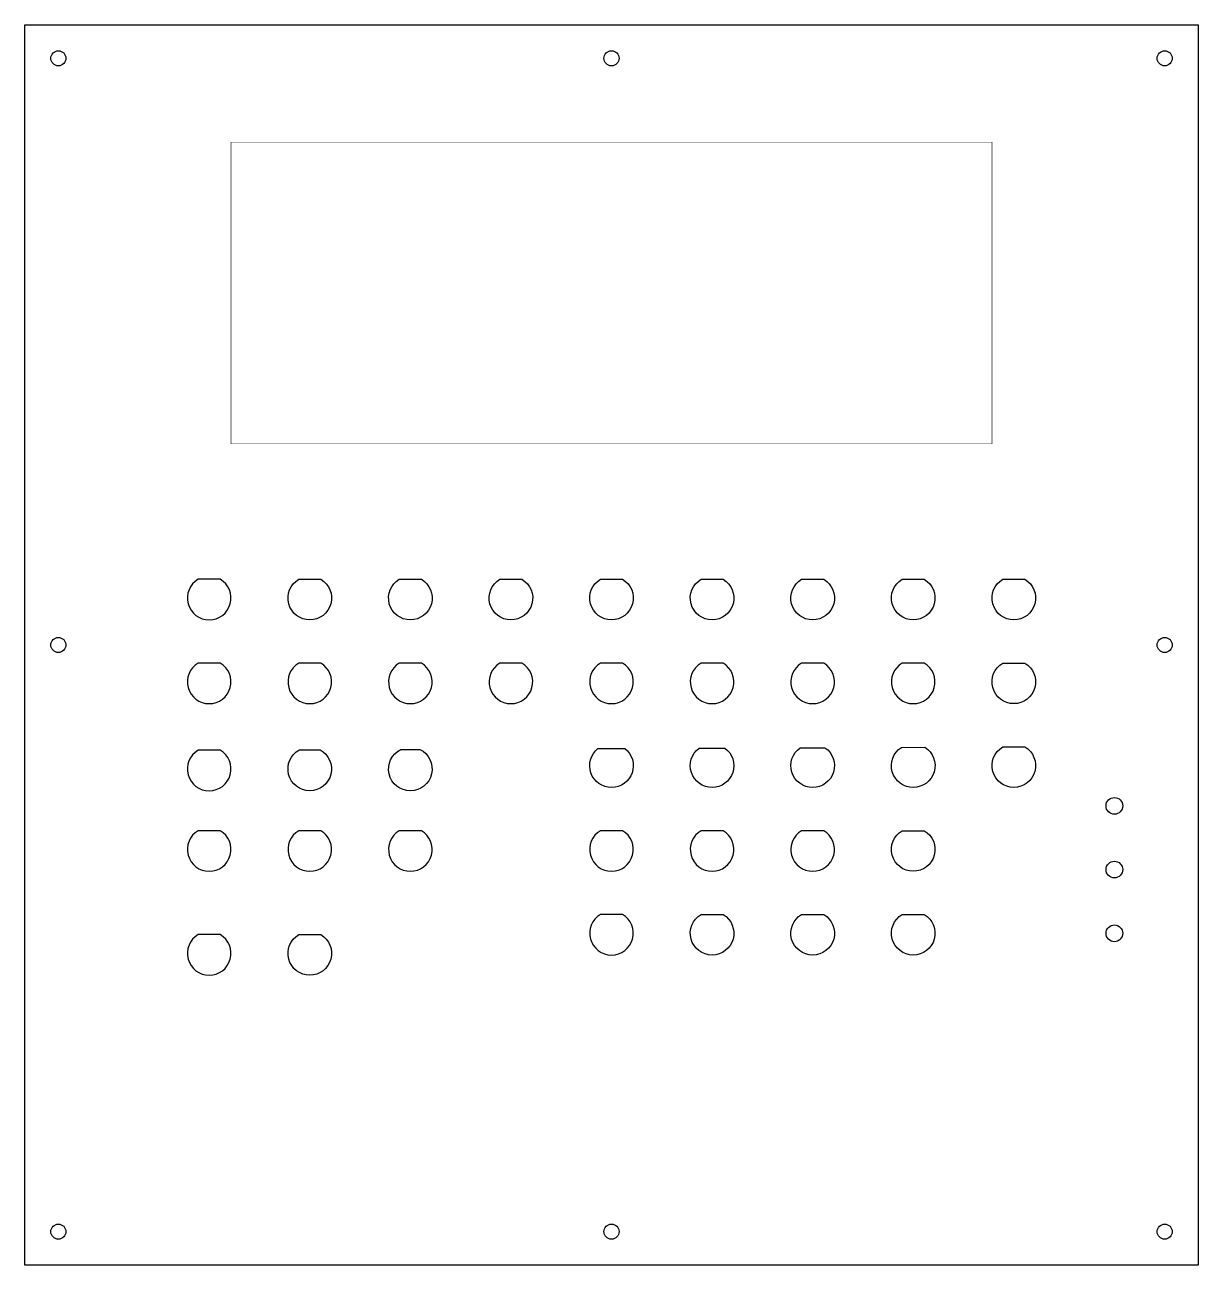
# Model space of a CAD drawing. Extents: x -9 to 341, y 129 to 499.
import ezdxf

# ---------------------------------------------------------------- set-up
doc = ezdxf.new("R2010")
doc.units = 0
doc.header["$MEASUREMENT"] = 0
doc.layers.get('0').update_dxf_attribs({"linetype": 'CONTINUOUS'})
doc.layers.add('20', color=7, linetype='CONTINUOUS')

msp = doc.modelspace()

# ---------------------------------------------------------------- linework, layer by layer
at = {"linetype": 'Continuous'}
msp.add_lwpolyline([(-8.91, 489.26), (-8.91, 499.26), (341.09, 499.26), (341.09, 489.26), (341.09, 139.26), (341.09, 129.26), (16.09, 129.26), (-8.91, 129.26), (-8.91, 139.26)], close=True, dxfattribs=at)
for points in [[(49.39, 333.86), (46.09, 333.86), (42.79, 333.86, 3.666667)], [(72.79, 333.86), (79.39, 333.86, -3.666667)], [(102.79, 333.86), (109.39, 333.86, -3.666667)], [(132.79, 333.86), (139.39, 333.86, -3.666667)], [(162.79, 333.86), (169.39, 333.86, -3.666667)], [(192.79, 333.86), (199.39, 333.86, -3.666667)], [(222.79, 333.86), (229.39, 333.86, -3.666667)], [(252.79, 333.86), (259.39, 333.86, -3.666667)], [(282.79, 333.86), (286.09, 333.86), (289.39, 333.86, -3.666667)], [(49.39, 308.86), (46.09, 308.86), (42.79, 308.86, 3.666667)], [(79.39, 308.86), (72.79, 308.86, 3.666667)], [(109.39, 308.86), (102.79, 308.86, 3.666667)], [(139.39, 308.86), (132.79, 308.86, 3.666667)], [(169.39, 308.86), (162.79, 308.86, 3.666667)], [(199.39, 308.86), (192.79, 308.86, 3.666667)], [(229.39, 308.86), (222.79, 308.86, 3.666667)], [(259.39, 308.86), (252.79, 308.86, 3.666667)], [(282.79, 308.86), (286.09, 308.86), (289.39, 308.86, -3.666667)], [(49.37, 282.87), (46.07, 282.86), (42.79, 282.86, 3.681717)], [(72.99, 282.97), (79.14, 282.99, -3.971671)], [(103.23, 283.1), (108.9, 283.12, -4.358891)], [(162.04, 283.34), (170.1, 283.37, -2.878497)], [(192.2, 283.47), (199.93, 283.5, -3.032508)], [(222.37, 283.59), (229.76, 283.62, -3.210042)], [(252.56, 283.72), (259.57, 283.75, -3.418032)], [(282.77, 283.84), (286.07, 283.86), (289.39, 283.86, -3.651625)], [(49.39, 258.86), (46.09, 258.86), (42.79, 258.86, 3.666667)], [(79.39, 258.86), (72.79, 258.86, 3.666667)], [(109.39, 258.86), (102.79, 258.86, 3.666667)], [(169.39, 258.86), (162.79, 258.86, 3.666667)], [(199.39, 258.86), (192.79, 258.86, 3.666667)], [(229.39, 258.86), (222.79, 258.86, 3.666667)], [(252.79, 258.86), (256.09, 258.86), (259.39, 258.86, -3.666667)], [(169.39, 233.86), (166.09, 233.86), (162.79, 233.86, 3.666667)], [(192.79, 233.86), (199.39, 233.86, -3.666667)], [(222.79, 233.86), (229.39, 233.86, -3.666667)], [(252.79, 233.86), (256.09, 233.86), (259.39, 233.86, -3.666667)], [(49.39, 227.86), (46.09, 227.86), (42.79, 227.86, 3.666667)], [(72.79, 227.86), (76.09, 227.86), (79.39, 227.86, -3.666667)]]:
    msp.add_lwpolyline(points, format="xyb", close=True, dxfattribs=at)
for centre, radius in [((1.09, 489.26), 2.25), ((166.09, 489.26), 2.25), ((331.09, 489.26), 2.25), ((1.09, 314.26), 2.25), ((331.09, 314.26), 2.25), ((316.09, 266.26), 2.5), ((316.09, 247.26), 2.5), ((316.09, 228.26), 2.5), ((1.09, 139.26), 2.25), ((166.09, 139.26), 2.25), ((331.09, 139.26), 2.25)]:
    msp.add_circle(centre, radius, dxfattribs=at)
at = {"layer": '20', "const_width": 0.152}
msp.add_lwpolyline([(279.59, 374.26), (52.59, 374.26), (52.59, 464.26), (279.59, 464.26)], close=True, dxfattribs=at)

doc.saveas('drawing.dxf')
